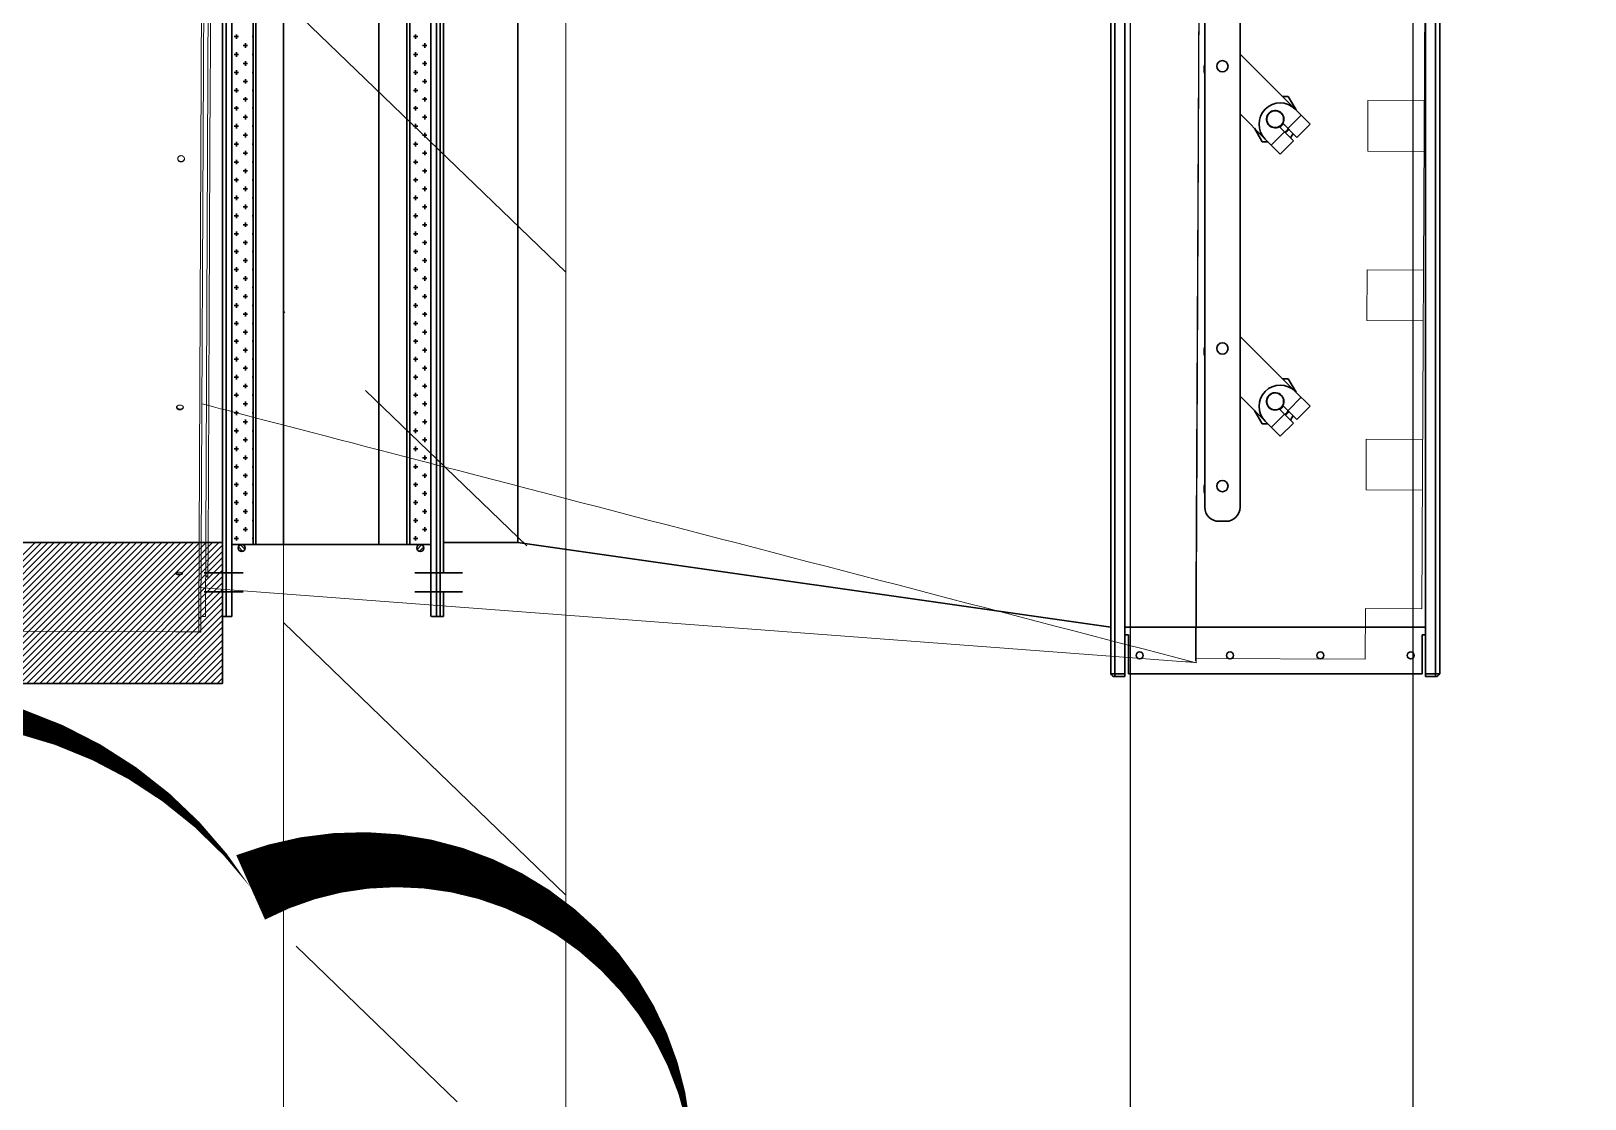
# Model space of a CAD drawing. Header units: millimetres. Extents: x -379292 to 1221486, y 92049 to 447512.
# Drawn here: x -115934 to -114833, y 272990 to 273747 of the extents above; entities that cross this region are included whole.
import ezdxf

# ---------------------------------------------------------------- set-up
doc = ezdxf.new("R2010")
doc.units = ezdxf.units.MM
doc.linetypes.add('CENTER', pattern=[2, 1.25, -0.25, 0.25, -0.25])
for name, color, linetype in [('05_REV', 5, 'Continuous'), ('05_WALL', 3, 'Continuous'), ('AIRONN ZONLAMA', 4, 'Continuous')]:
    doc.layers.add(name, color=color, linetype=linetype)
for name, color, linetype, lineweight in [('_Systemair', 3, 'Continuous', 30), ('_Systemair Ventilation Equipments', 7, 'Continuous', 30), ('Aironn-DEF', 7, 'Continuous', 0), ('Aironn-THF', 7, 'Continuous', 0), ('E_CT_KA', 4, 'Continuous', 9)]:
    doc.layers.add(name, color=color, linetype=linetype, lineweight=lineweight)
doc.styles.get("Standard").update_dxf_attribs({"font": 'segoeuil.ttf'})

# ---------------------------------------------------------------- blocks, each defined once
blk = doc.blocks.new('GFL 1000')
at = {"layer": '_Systemair Ventilation Equipments'}
for p, q in [((9522.71, 3628.11), (9522.71, 3732.41)), ((9522.96, 3628.11), (9522.96, 3732.41)), ((9517.46, 3630.26), (9517.46, 3730.26)), ((9522.71, 3630.26), (9517.46, 3630.26)), ((9522.71, 3625.01), (9522.71, 3626.76)), ((9522.96, 3625.01), (9522.96, 3626.76)), ((9522.96, 3625.01), (9522.71, 3625.01)), ((9522.96, 3625.01), (9522.71, 3625.01))]:
    blk.add_line(p, q, dxfattribs=at)
at = {"layer": '_Systemair Ventilation Equipments', "linetype": 'CENTER'}
for p, q in [((9522.96, 3628.11), (9522.71, 3628.11)), ((9522.96, 3626.76), (9522.71, 3626.76))]:
    blk.add_line(p, q, dxfattribs=at)
blk = doc.blocks.new('RSA 1000')
at = {"layer": '_Systemair Ventilation Equipments'}
for p, q in [((9623.07, 3740.26), (9623.07, 3620.26)), ((9623.07, 3620.26), (9723.07, 3620.26))]:
    blk.add_line(p, q, dxfattribs=at)
at = {"layer": '_Systemair Ventilation Equipments', "color": 7, "linetype": 'Continuous'}
for p, q in [((9623.07, 3620.26), (9623.07, 3630.26)), ((9623.07, 3630.26), (9723.07, 3630.26))]:
    blk.add_line(p, q, dxfattribs=at)
at = {"layer": '_Systemair Ventilation Equipments', "color": 3, "linetype": 'Continuous'}
for p, q in [((9632.89, 3620.26), (9623.07, 3630.07)), ((9633.34, 3620.26), (9623.34, 3630.26)), ((9633.78, 3620.26), (9623.78, 3630.26)), ((9634.23, 3620.26), (9624.23, 3630.26)), ((9634.68, 3620.26), (9624.68, 3630.26)), ((9635.13, 3620.26), (9625.13, 3630.26)), ((9635.58, 3620.26), (9625.58, 3630.26)), ((9636.03, 3620.26), (9626.03, 3630.26)), ((9636.48, 3620.26), (9626.48, 3630.26)), ((9636.93, 3620.26), (9626.93, 3630.26)), ((9637.38, 3620.26), (9627.38, 3630.26)), ((9637.83, 3620.26), (9627.83, 3630.26)), ((9638.27, 3620.26), (9628.27, 3630.26)), ((9638.72, 3620.26), (9628.72, 3630.26)), ((9639.17, 3620.26), (9629.17, 3630.26)), ((9639.62, 3620.26), (9629.62, 3630.26)), ((9640.07, 3620.26), (9630.07, 3630.26)), ((9640.52, 3620.26), (9630.52, 3630.26)), ((9640.97, 3620.26), (9630.97, 3630.26)), ((9641.42, 3620.26), (9631.42, 3630.26)), ((9641.87, 3620.26), (9631.87, 3630.26)), ((9642.32, 3620.26), (9632.32, 3630.26)), ((9642.76, 3620.26), (9632.76, 3630.26)), ((9643.21, 3620.26), (9633.21, 3630.26)), ((9643.66, 3620.26), (9633.66, 3630.26)), ((9644.11, 3620.26), (9634.11, 3630.26)), ((9644.56, 3620.26), (9634.56, 3630.26)), ((9645.01, 3620.26), (9635.01, 3630.26)), ((9645.46, 3620.26), (9635.46, 3630.26)), ((9645.91, 3620.26), (9635.91, 3630.26)), ((9646.36, 3620.26), (9636.36, 3630.26)), ((9632.44, 3620.26), (9623.07, 3629.62)), ((9631.99, 3620.26), (9623.07, 3629.18)), ((9631.54, 3620.26), (9623.07, 3628.73)), ((9631.09, 3620.26), (9623.07, 3628.28)), ((9630.64, 3620.26), (9623.07, 3627.83)), ((9630.19, 3620.26), (9623.07, 3627.38)), ((9629.74, 3620.26), (9623.07, 3626.93)), ((9629.29, 3620.26), (9623.07, 3626.48)), ((9628.85, 3620.26), (9623.07, 3626.03)), ((9628.4, 3620.26), (9623.07, 3625.58)), ((9627.95, 3620.26), (9623.07, 3625.13)), ((9627.5, 3620.26), (9623.07, 3624.69)), ((9627.05, 3620.26), (9623.07, 3624.24)), ((9626.6, 3620.26), (9623.07, 3623.79)), ((9626.15, 3620.26), (9623.07, 3623.34)), ((9625.7, 3620.26), (9623.07, 3622.89)), ((9625.25, 3620.26), (9623.07, 3622.44)), ((9624.8, 3620.26), (9623.07, 3621.99)), ((9624.35, 3620.26), (9623.07, 3621.54)), ((9623.91, 3620.26), (9623.07, 3621.09)), ((9623.46, 3620.26), (9623.07, 3620.64))]:
    blk.add_line(p, q, dxfattribs=at)
blk = doc.blocks.new('EVH 1000')
at = {"layer": '_Systemair Ventilation Equipments'}
for p, q in [((9874.53, 3625.01), (9874.53, 3735.51)), ((9874.78, 3625.01), (9874.78, 3735.51)), ((9875.18, 3735.51), (9875.18, 3625.01)), ((9889.28, 3735.51), (9889.28, 3625.01)), ((9889.68, 3625.01), (9889.68, 3735.51)), ((9889.93, 3625.01), (9889.93, 3735.51)), ((9876.68, 3730.26), (9876.68, 3630.11)), ((9876.88, 3730.26), (9876.88, 3630.11)), ((9878.88, 3730.26), (9878.88, 3630.11)), ((9885.63, 3730.26), (9885.63, 3630.11)), ((9887.58, 3730.26), (9887.58, 3630.11)), ((9887.78, 3730.26), (9887.78, 3630.11)), ((9875.15, 3666.1), (9875.14, 3666.1)), ((9876.42, 3666.1), (9876.1, 3666.1)), ((9876.26, 3666.26), (9876.26, 3665.94)), ((9887.85, 3666.1), (9887.81, 3666.1)), ((9889.12, 3666.1), (9888.8, 3666.1)), ((9888.96, 3666.26), (9888.96, 3665.94)), ((9875.78, 3665.47), (9875.46, 3665.47)), ((9875.62, 3665.63), (9875.62, 3665.31)), ((9876.26, 3664.99), (9876.26, 3664.67)), ((9888.48, 3665.47), (9888.16, 3665.47)), ((9888.32, 3665.63), (9888.32, 3665.31)), ((9888.96, 3664.99), (9888.96, 3664.67)), ((9875.15, 3664.83), (9875.14, 3664.83)), ((9875.78, 3664.2), (9875.46, 3664.2)), ((9875.62, 3664.36), (9875.62, 3664.04)), ((9876.42, 3664.83), (9876.1, 3664.83)), ((9887.85, 3664.83), (9887.81, 3664.83)), ((9888.48, 3664.2), (9888.16, 3664.2)), ((9888.32, 3664.36), (9888.32, 3664.04)), ((9889.12, 3664.83), (9888.8, 3664.83)), ((9875.15, 3663.56), (9875.14, 3663.56)), ((9875.78, 3662.93), (9875.46, 3662.93)), ((9875.62, 3663.09), (9875.62, 3662.77)), ((9876.42, 3663.56), (9876.1, 3663.56)), ((9876.26, 3663.72), (9876.26, 3663.4)), ((9887.85, 3663.56), (9887.81, 3663.56)), ((9888.48, 3662.93), (9888.16, 3662.93)), ((9888.32, 3663.09), (9888.32, 3662.77)), ((9889.12, 3663.56), (9888.8, 3663.56)), ((9888.96, 3663.72), (9888.96, 3663.4)), ((9875.15, 3662.29), (9875.15, 3662.29)), ((9875.78, 3661.66), (9875.46, 3661.66)), ((9875.62, 3661.82), (9875.62, 3661.5)), ((9876.42, 3662.29), (9876.1, 3662.29)), ((9876.26, 3662.45), (9876.26, 3662.13)), ((9887.85, 3662.29), (9887.81, 3662.29)), ((9888.48, 3661.66), (9888.16, 3661.66)), ((9888.32, 3661.82), (9888.32, 3661.5)), ((9889.12, 3662.29), (9888.8, 3662.29)), ((9888.96, 3662.45), (9888.96, 3662.13)), ((9875.62, 3660.55), (9875.62, 3660.23)), ((9876.42, 3661.02), (9876.1, 3661.02)), ((9876.26, 3661.18), (9876.26, 3660.86)), ((9887.85, 3661.02), (9887.81, 3661.02)), ((9888.32, 3660.55), (9888.32, 3660.23)), ((9889.12, 3661.02), (9888.8, 3661.02)), ((9888.96, 3661.18), (9888.96, 3660.86)), ((9875.78, 3660.39), (9875.46, 3660.39)), ((9876.42, 3659.75), (9876.1, 3659.75)), ((9876.26, 3659.91), (9876.26, 3659.59)), ((9887.85, 3659.75), (9887.81, 3659.75)), ((9888.48, 3660.39), (9888.16, 3660.39)), ((9889.12, 3659.75), (9888.8, 3659.75)), ((9888.96, 3659.91), (9888.96, 3659.59)), ((9875.78, 3659.12), (9875.46, 3659.12)), ((9875.62, 3659.28), (9875.62, 3658.96)), ((9876.42, 3658.48), (9876.1, 3658.48)), ((9876.26, 3658.64), (9876.26, 3658.32)), ((9887.85, 3658.48), (9887.81, 3658.48)), ((9888.48, 3659.12), (9888.16, 3659.12)), ((9888.32, 3659.28), (9888.32, 3658.96)), ((9889.12, 3658.48), (9888.8, 3658.48)), ((9888.96, 3658.64), (9888.96, 3658.32)), ((9875.78, 3657.85), (9875.46, 3657.85)), ((9875.62, 3658.01), (9875.62, 3657.69)), ((9876.26, 3657.37), (9876.26, 3657.05)), ((9888.48, 3657.85), (9888.16, 3657.85)), ((9888.32, 3658.01), (9888.32, 3657.69)), ((9888.96, 3657.37), (9888.96, 3657.05)), ((9875.78, 3656.58), (9875.46, 3656.58)), ((9875.62, 3656.74), (9875.62, 3656.42)), ((9876.42, 3657.21), (9876.1, 3657.21)), ((9887.85, 3657.21), (9887.8, 3657.21)), ((9888.48, 3656.58), (9888.16, 3656.58)), ((9888.32, 3656.74), (9888.32, 3656.42)), ((9889.12, 3657.21), (9888.8, 3657.21)), ((9875.78, 3655.31), (9875.46, 3655.31)), ((9875.62, 3655.47), (9875.62, 3655.15)), ((9876.42, 3655.94), (9876.1, 3655.94)), ((9876.26, 3656.1), (9876.26, 3655.78)), ((9887.85, 3655.94), (9887.8, 3655.94)), ((9888.48, 3655.31), (9888.16, 3655.31)), ((9888.32, 3655.47), (9888.32, 3655.15)), ((9889.12, 3655.94), (9888.8, 3655.94)), ((9888.96, 3656.1), (9888.96, 3655.78)), ((9875.78, 3654.04), (9875.46, 3654.04)), ((9875.62, 3654.2), (9875.62, 3653.88)), ((9876.42, 3654.67), (9876.1, 3654.67)), ((9876.26, 3654.83), (9876.26, 3654.51)), ((9887.85, 3654.67), (9887.8, 3654.67)), ((9888.48, 3654.04), (9888.16, 3654.04)), ((9888.32, 3654.2), (9888.32, 3653.88)), ((9889.12, 3654.67), (9888.8, 3654.67)), ((9888.96, 3654.83), (9888.96, 3654.51)), ((9875.62, 3652.93), (9875.62, 3652.61)), ((9876.42, 3653.4), (9876.1, 3653.4)), ((9876.26, 3653.56), (9876.26, 3653.24)), ((9887.85, 3653.4), (9887.8, 3653.4)), ((9888.32, 3652.93), (9888.32, 3652.61)), ((9889.12, 3653.4), (9888.8, 3653.4)), ((9888.96, 3653.56), (9888.96, 3653.24)), ((9875.78, 3652.77), (9875.46, 3652.77)), ((9876.42, 3652.13), (9876.1, 3652.13)), ((9876.26, 3652.29), (9876.26, 3651.97)), ((9887.85, 3652.13), (9887.8, 3652.13)), ((9888.48, 3652.77), (9888.16, 3652.77)), ((9889.12, 3652.13), (9888.8, 3652.13)), ((9888.96, 3652.29), (9888.96, 3651.97)), ((9875.78, 3651.5), (9875.46, 3651.5)), ((9875.62, 3651.66), (9875.62, 3651.34)), ((9876.42, 3650.86), (9876.1, 3650.86)), ((9876.26, 3651.02), (9876.26, 3650.7)), ((9887.85, 3650.86), (9887.8, 3650.86)), ((9888.48, 3651.5), (9888.16, 3651.5)), ((9888.32, 3651.66), (9888.32, 3651.34)), ((9889.12, 3650.86), (9888.8, 3650.86)), ((9888.96, 3651.02), (9888.96, 3650.7)), ((9875.78, 3650.23), (9875.46, 3650.23)), ((9875.62, 3650.39), (9875.62, 3650.07)), ((9876.42, 3649.59), (9876.1, 3649.59)), ((9876.26, 3649.75), (9876.26, 3649.43)), ((9887.85, 3649.59), (9887.8, 3649.59)), ((9888.48, 3650.23), (9888.16, 3650.23)), ((9888.32, 3650.39), (9888.32, 3650.07)), ((9889.12, 3649.59), (9888.8, 3649.59)), ((9888.96, 3649.75), (9888.96, 3649.43)), ((9875.78, 3648.96), (9875.46, 3648.96)), ((9875.62, 3649.12), (9875.62, 3648.8)), ((9876.26, 3648.48), (9876.26, 3648.16)), ((9888.48, 3648.96), (9888.16, 3648.96)), ((9888.32, 3649.12), (9888.32, 3648.8)), ((9888.96, 3648.48), (9888.96, 3648.16)), ((9875.78, 3647.69), (9875.46, 3647.69)), ((9875.62, 3647.85), (9875.62, 3647.53)), ((9876.42, 3648.32), (9876.1, 3648.32)), ((9887.85, 3648.32), (9887.8, 3648.32)), ((9888.48, 3647.69), (9888.16, 3647.69)), ((9888.32, 3647.85), (9888.32, 3647.53)), ((9889.12, 3648.32), (9888.8, 3648.32)), ((9875.78, 3646.42), (9875.46, 3646.42)), ((9875.62, 3646.58), (9875.62, 3646.26)), ((9876.42, 3647.05), (9876.1, 3647.05)), ((9876.26, 3647.21), (9876.26, 3646.89)), ((9887.85, 3647.05), (9887.79, 3647.05)), ((9888.48, 3646.42), (9888.16, 3646.42)), ((9888.32, 3646.58), (9888.32, 3646.26)), ((9889.12, 3647.05), (9888.8, 3647.05)), ((9888.96, 3647.21), (9888.96, 3646.89)), ((9875.78, 3645.15), (9875.46, 3645.15)), ((9875.62, 3645.31), (9875.62, 3644.99)), ((9876.42, 3645.78), (9876.1, 3645.78)), ((9876.26, 3645.94), (9876.26, 3645.62)), ((9887.85, 3645.78), (9887.79, 3645.78)), ((9888.48, 3645.15), (9888.16, 3645.15)), ((9888.32, 3645.31), (9888.32, 3644.99)), ((9889.12, 3645.78), (9888.8, 3645.78)), ((9888.96, 3645.94), (9888.96, 3645.62)), ((9875.62, 3644.04), (9875.62, 3643.72)), ((9876.42, 3644.51), (9876.1, 3644.51)), ((9876.26, 3644.67), (9876.26, 3644.35)), ((9887.85, 3644.51), (9887.79, 3644.51)), ((9888.32, 3644.04), (9888.32, 3643.72)), ((9889.12, 3644.51), (9888.8, 3644.51)), ((9888.96, 3644.67), (9888.96, 3644.35)), ((9875.78, 3643.88), (9875.46, 3643.88)), ((9876.42, 3643.24), (9876.1, 3643.24)), ((9876.26, 3643.4), (9876.26, 3643.08)), ((9887.85, 3643.24), (9887.79, 3643.24)), ((9888.48, 3643.88), (9888.16, 3643.88)), ((9889.12, 3643.24), (9888.8, 3643.24)), ((9888.96, 3643.4), (9888.96, 3643.08)), ((9875.78, 3642.61), (9875.46, 3642.61)), ((9875.62, 3642.77), (9875.62, 3642.45)), ((9876.42, 3641.97), (9876.1, 3641.97)), ((9876.26, 3642.13), (9876.26, 3641.81)), ((9887.85, 3641.97), (9887.79, 3641.97)), ((9888.48, 3642.61), (9888.16, 3642.61)), ((9888.32, 3642.77), (9888.32, 3642.45)), ((9889.12, 3641.97), (9888.8, 3641.97)), ((9888.96, 3642.13), (9888.96, 3641.81)), ((9875.78, 3641.34), (9875.46, 3641.34)), ((9875.62, 3641.5), (9875.62, 3641.18)), ((9876.26, 3640.86), (9876.26, 3640.54)), ((9888.48, 3641.34), (9888.16, 3641.34)), ((9888.32, 3641.5), (9888.32, 3641.18)), ((9888.96, 3640.86), (9888.96, 3640.54)), ((9875.78, 3640.07), (9875.46, 3640.07)), ((9875.62, 3640.23), (9875.62, 3639.91)), ((9876.42, 3640.7), (9876.1, 3640.7)), ((9887.85, 3640.7), (9887.79, 3640.7)), ((9888.48, 3640.07), (9888.16, 3640.07)), ((9888.32, 3640.23), (9888.32, 3639.91)), ((9889.12, 3640.7), (9888.8, 3640.7)), ((9875.78, 3638.8), (9875.46, 3638.8)), ((9875.62, 3638.96), (9875.62, 3638.64)), ((9876.42, 3639.43), (9876.1, 3639.43)), ((9876.26, 3639.59), (9876.26, 3639.27)), ((9887.85, 3639.43), (9887.79, 3639.43)), ((9888.48, 3638.8), (9888.16, 3638.8)), ((9888.32, 3638.96), (9888.32, 3638.64)), ((9889.12, 3639.43), (9888.8, 3639.43)), ((9888.96, 3639.59), (9888.96, 3639.27)), ((9875.78, 3637.53), (9875.46, 3637.53)), ((9875.62, 3637.69), (9875.62, 3637.37)), ((9876.42, 3638.16), (9876.1, 3638.16)), ((9876.26, 3638.32), (9876.26, 3638)), ((9887.85, 3638.16), (9887.79, 3638.16)), ((9888.48, 3637.53), (9888.16, 3637.53)), ((9888.32, 3637.69), (9888.32, 3637.37)), ((9889.12, 3638.16), (9888.8, 3638.16)), ((9888.96, 3638.32), (9888.96, 3638)), ((9875.62, 3636.42), (9875.62, 3636.1)), ((9876.42, 3636.89), (9876.1, 3636.89)), ((9876.26, 3637.05), (9876.26, 3636.73)), ((9887.85, 3636.89), (9887.78, 3636.89)), ((9888.32, 3636.42), (9888.32, 3636.1)), ((9889.12, 3636.89), (9888.8, 3636.89)), ((9888.96, 3637.05), (9888.96, 3636.73)), ((9875.78, 3636.26), (9875.46, 3636.26)), ((9876.42, 3635.62), (9876.1, 3635.62)), ((9876.26, 3635.78), (9876.26, 3635.46)), ((9887.85, 3635.62), (9887.78, 3635.62)), ((9888.48, 3636.26), (9888.16, 3636.26)), ((9889.12, 3635.62), (9888.8, 3635.62)), ((9888.96, 3635.78), (9888.96, 3635.46)), ((9875.78, 3634.99), (9875.46, 3634.99)), ((9875.62, 3635.15), (9875.62, 3634.83)), ((9876.42, 3634.35), (9876.1, 3634.35)), ((9876.26, 3634.51), (9876.26, 3634.19)), ((9887.85, 3634.35), (9887.78, 3634.35)), ((9888.48, 3634.99), (9888.16, 3634.99)), ((9888.32, 3635.15), (9888.32, 3634.83)), ((9889.12, 3634.35), (9888.8, 3634.35)), ((9888.96, 3634.51), (9888.96, 3634.19)), ((9875.78, 3633.72), (9875.46, 3633.72)), ((9875.62, 3633.88), (9875.62, 3633.56)), ((9876.42, 3633.08), (9876.1, 3633.08)), ((9876.26, 3633.24), (9876.26, 3632.92)), ((9887.85, 3633.08), (9887.78, 3633.08)), ((9888.48, 3633.72), (9888.16, 3633.72)), ((9888.32, 3633.88), (9888.32, 3633.56)), ((9889.12, 3633.08), (9888.8, 3633.08)), ((9888.96, 3633.24), (9888.96, 3632.92)), ((9875.78, 3632.45), (9875.46, 3632.45)), ((9875.62, 3632.61), (9875.62, 3632.29)), ((9876.26, 3631.97), (9876.26, 3631.65)), ((9888.48, 3632.45), (9888.16, 3632.45)), ((9888.32, 3632.61), (9888.32, 3632.29)), ((9888.96, 3631.97), (9888.96, 3631.65)), ((9875.78, 3631.18), (9875.46, 3631.18)), ((9875.62, 3631.34), (9875.62, 3631.02)), ((9876.42, 3631.81), (9876.1, 3631.81)), ((9887.85, 3631.81), (9887.78, 3631.81)), ((9888.48, 3631.18), (9888.16, 3631.18)), ((9888.32, 3631.34), (9888.32, 3631.02)), ((9889.12, 3631.81), (9888.8, 3631.81)), ((9875.18, 3630.11), (9889.28, 3630.11)), ((9875.18, 3630.11), (9876.63, 3630.11)), ((9876.02, 3629.62), (9875.69, 3629.95)), ((9876.16, 3629.76), (9875.84, 3630.09)), ((9876.42, 3630.54), (9876.1, 3630.54)), ((9876.26, 3630.7), (9876.26, 3630.38)), ((9887.85, 3630.54), (9887.78, 3630.54)), ((9888.34, 3629.76), (9888.67, 3630.09)), ((9888.49, 3629.62), (9888.81, 3629.95)), ((9889.12, 3630.54), (9888.8, 3630.54)), ((9888.96, 3630.7), (9888.96, 3630.38)), ((9872.95, 3628.11), (9876.32, 3628.11)), ((9888.48, 3628.11), (9891.25, 3628.11)), ((9872.95, 3626.76), (9876.32, 3626.76)), ((9888.48, 3626.76), (9891.25, 3626.76)), ((9875.13, 3625.01), (9874.53, 3625.01)), ((9889.28, 3625.01), (9889.93, 3625.01))]:
    blk.add_line(p, q, dxfattribs=at)
for centre in [(9875.93, 3629.86), (9888.58, 3629.86)]:
    blk.add_circle(centre, 0.25, dxfattribs=at)
blk = doc.blocks.new('GDD 1000')
at = {"layer": '_Systemair Ventilation Equipments', "color": 1, "linetype": 'Continuous'}
for p, q in [((9687.64, 1438.18), (9687.64, 1319.33)), ((9687.94, 1438.18), (9687.94, 1319.33)), ((9688.64, 1438.18), (9688.64, 1319.33)), ((9709.94, 1438.18), (9709.94, 1319.33)), ((9710.64, 1438.18), (9710.64, 1319.33)), ((9710.94, 1438.18), (9710.94, 1319.33)), ((9701.78, 1430.13), (9701.78, 1331.13)), ((9704.28, 1331.13), (9704.28, 1430.13)), ((9701.76, 1363.23), (9697.87, 1359.34)), ((9696.81, 1358.28), (9697.87, 1359.34)), ((9698.36, 1360.23), (9697.81, 1359.28)), ((9698.76, 1360.23), (9698.36, 1360.23)), ((9696.81, 1358.28), (9697.75, 1357.34)), ((9697.45, 1358.92), (9698.38, 1357.98)), ((9697.75, 1357.34), (9698.75, 1358.34)), ((9699.99, 1357.22), (9701.78, 1359.01)), ((9698, 1357.09), (9698.99, 1358.09)), ((9698, 1357.09), (9698.93, 1356.16)), ((9698.02, 1357.62), (9698.2, 1357.31)), ((9698.63, 1357.73), (9699.57, 1356.79)), ((9698.93, 1356.16), (9699.99, 1357.22)), ((9699.81, 1357.03), (9700.21, 1357.03)), ((9700.21, 1357.03), (9700.76, 1357.99)), ((9701.76, 1343.23), (9697.87, 1339.34)), ((9698.36, 1340.23), (9697.81, 1339.28)), ((9698.76, 1340.23), (9698.36, 1340.23)), ((9696.81, 1338.28), (9697.87, 1339.34)), ((9697.45, 1338.92), (9698.38, 1337.98)), ((9697.75, 1337.34), (9698.75, 1338.34)), ((9699.99, 1337.22), (9701.78, 1339.01)), ((9696.81, 1338.28), (9697.75, 1337.34)), ((9698, 1337.09), (9698.99, 1338.09)), ((9698.02, 1337.62), (9698.2, 1337.31)), ((9698.63, 1337.73), (9699.57, 1336.79)), ((9698.93, 1336.16), (9699.99, 1337.22)), ((9700.21, 1337.03), (9700.76, 1337.99)), ((9698, 1337.09), (9698.93, 1336.16)), ((9699.81, 1337.03), (9700.21, 1337.03)), ((9702.78, 1330.13), (9703.28, 1330.13)), ((9709.94, 1322.63), (9688.64, 1322.63)), ((9688.64, 1322.09), (9688.89, 1322.09)), ((9688.89, 1319.33), (9688.89, 1322.09)), ((9709.94, 1322.09), (9709.69, 1322.09)), ((9709.69, 1319.33), (9709.69, 1322.09)), ((9687.64, 1319.33), (9688.64, 1319.33)), ((9687.94, 1319.13), (9687.94, 1319.33)), ((9687.94, 1319.13), (9688.64, 1319.13)), ((9688.64, 1319.13), (9688.64, 1319.33)), ((9688.89, 1319.33), (9709.69, 1319.33)), ((9709.94, 1319.33), (9710.94, 1319.33)), ((9709.94, 1319.13), (9709.94, 1319.33)), ((9709.94, 1319.13), (9710.64, 1319.13)), ((9710.64, 1319.13), (9710.64, 1319.33))]:
    blk.add_line(p, q, dxfattribs=at)
for centre, radius in [((9703.03, 1362.38), 0.4), ((9699.29, 1358.63), 0.6), ((9703.03, 1342.38), 0.4), ((9699.29, 1338.63), 0.6), ((9703.03, 1332.63), 0.4), ((9689.69, 1320.63), 0.25), ((9696.09, 1320.63), 0.25), ((9702.49, 1320.63), 0.25), ((9708.89, 1320.63), 0.25)]:
    blk.add_circle(centre, radius, dxfattribs=at)
for centre, radius, start, end in [((9702.82, 1362.17), 1.5, 133.8159, 135), ((9702.82, 1362.17), 1.5, 347.1742, 12.816), ((9698.93, 1358.28), 1.5, 315, 135), ((9699.29, 1358.63), 0.615, 241.5321, 208.4679), ((9699.29, 1358.63), 0.65, 209.3769, 240.6232), ((9699.29, 1358.63), 1.2, 216.6085, 233.3915), ((9699.29, 1358.63), 1.15, 216.2379, 233.7561), ((9702.82, 1342.17), 1.5, 133.8159, 135), ((9702.82, 1342.17), 1.5, 347.1742, 12.816), ((9698.93, 1338.28), 1.5, 315, 135), ((9699.29, 1338.63), 0.615, 241.5321, 208.4679), ((9699.29, 1338.63), 0.65, 209.3769, 240.6232), ((9699.29, 1338.63), 1.2, 216.6085, 233.3915), ((9699.29, 1338.63), 1.15, 216.2379, 233.7561), ((9702.82, 1332.42), 1.5, 133.8159, 135), ((9702.82, 1332.42), 1.5, 347.1742, 12.816), ((9702.78, 1331.13), 1, 180, 270), ((9703.28, 1331.13), 1, 270, 0), ((9687.94, 1319.43), 0.3, 199.2975, 270), ((9710.64, 1319.43), 0.3, 270, 340.7025)]:
    blk.add_arc(centre, radius, start, end, dxfattribs=at)
blk = doc.blocks.new('RED 1000')
at = {"layer": '_Systemair Ventilation Equipments', "color": 2}
for p, q in [((9805.33, 1434.63), (9805.33, 1322.63)), ((9847.33, 1428.63), (9847.33, 1328.63)), ((9847.33, 1328.63), (9805.33, 1322.63))]:
    blk.add_line(p, q, dxfattribs=at)
blk = doc.blocks.new('wdsdfgf')
at = {"layer": '_Systemair Ventilation Equipments', "xscale": 10, "yscale": 10, "zscale": 10}
for name, p in [('GDD 1000', (-31.6, 1534.8)), ('RSA 1000', (1476.1, -21481.4)), ('RED 1000', (-975.6, 1534.8)), ('GFL 1000', (2323.2, -21481.4)), ('EVH 1000', (-1192.5, -21481.4))]:
    blk.add_blockref(name, p, dxfattribs=at)
blk = doc.blocks.new('OtoParkBodrumKatMimari')
at = {"layer": '05_REV'}
blk.add_lwpolyline([(126912.7, 170109.9, 0, 50, 0.520567), (127412.7, 170109.9, 0, 50, 0.520567), (127912.7, 170109.9, 0, 50, 0.520567), (128412.7, 170109.9, 0, 50, 0.520567), (128912.7, 170109.9, 0, 50, 0.520567), (129412.7, 170109.9, 0, 50, 0.520567), (129912.7, 170109.9, 0, 50, 0.520567), (130412.7, 170109.9, 0, 50, 0.520567), (130889.1, 170133.5, 0, 50, 0.520567), (130889.1, 170633.5, 0, 50, 0.520567), (130889.1, 171133.5, 0, 50, 0.520567), (130889.1, 171633.5, 0, 50, 0.520567), (130889.1, 172133.5, 0, 50, 0.520567), (130576.7, 172321, 0, 50, 0.520567), (130076.7, 172321, 0, 50, 0.520567), (129576.7, 172321, 0, 50, 0.520567), (129076.7, 172321, 0, 50, 0.520567), (128576.7, 172321, 0, 50, 0.520567), (128076.7, 172321, 0, 50, 0.520567), (127576.7, 172321, 0, 50, 0.520567), (127076.7, 172321, 0, 50, 0.520567)], format="xyseb", dxfattribs=at)
at = {"layer": '05_WALL', "color": 8, "ltscale": 25}
for points in [[(135300, 170800), (127100, 170800), (127100, 171000), (131200, 171000), (131200, 177300)], [(131400, 177300), (131400, 171000), (135300, 171000)]]:
    blk.add_lwpolyline(points, dxfattribs=at)
at = {"layer": '_Systemair', "color": 7, "xscale": -1}
blk.add_blockref('wdsdfgf', (228263.7, 157744.3), dxfattribs=at)
blk = doc.blocks.new('*U723')
h = blk.add_hatch()
h.set_pattern_fill('ANSI33', color=0, scale=50, angle=1, style=0)
h.paths.add_polyline_path([(-7451.3, 200), (601.6, 200), (601.6, 0), (-7451.3, 0)])
at = {"color": 0}
blk.add_lwpolyline([(-7451.3, 200), (601.6, 200), (601.6, 0), (-7451.3, 0)], close=True, dxfattribs=at)
at = {"ltscale": 25, "flags": 1}
for tag, p in [('YUKSEKLIK', (-228.6, -148.7)), ('KALINLIK', (-228.6, -213.3))]:
    blk.add_attdef(tag, p, '', height=50, dxfattribs=at)
blk = doc.blocks.new('TF1000-2')
at = {"layer": 'Aironn-THF', "color": 2, "linetype": 'Continuous', "lineweight": 15}
for p, q in [((19519.7, 4564.42), (19632.05, 4564.38)), ((19519.71, 4564.42), (19632.04, 4564.38)), ((19632.05, 4564.38), (19632.04, 4564.33)), ((19627, 4493.73), (19631.99, 4563.63))]:
    blk.add_line(p, q, dxfattribs=at)
at = {"layer": 'Aironn-THF', "color": 7, "linetype": 'Continuous', "lineweight": 15}
for p, q in [((19629.05, 4494.21), (19522.64, 4494.25)), ((19565.25, 4493.92), (19629.13, 4493.89)), ((19565.25, 4493.76), (19629.13, 4493.73)), ((19626.17, 4494.37), (19626.17, 4494.37)), ((19629.05, 4493.89), (19629.05, 4494.21)), ((19629.13, 4493.73), (19629.13, 4493.89)), ((19629.13, 4493.89), (19630.17, 4493.89)), ((19629.13, 4493.73), (19630.17, 4493.73)), ((19630.16, 4492.57), (19630.16, 4493.73)), ((19630.17, 4493.73), (19630.17, 4493.89)), ((19630.16, 4492.57), (19630.16, 4492.57)), ((19630.12, 4395.52), (19630.16, 4492.09)), ((19630.16, 4492.09), (19630.16, 4492.09))]:
    blk.add_line(p, q, dxfattribs=at)
blk.add_arc((19626.33, 4494.37), 0.16, 179.9795, 269.9795, dxfattribs=at)
at = {"layer": 'Aironn-THF', "color": 2, "linetype": 'Continuous', "lineweight": 15}
for points, knots in [([(19613.99, 4493.9), (19614.97, 4497.71), (19621.79, 4524.39), (19628.63, 4551.05), (19632.05, 4564.38)], [0, 0, 0, 0, 0.5, 1, 1, 1, 1]), ([(19631.99, 4563.63), (19631.99, 4563.75), (19631.99, 4563.99), (19632.02, 4564.22), (19632.04, 4564.33)], [0, 0, 0, 0, 0.505354, 1, 1, 1, 1])]:
    blk.add_open_spline(points, degree=3, knots=knots, dxfattribs=at)
at = {"layer": 'Aironn-THF', "color": 7, "linetype": 'Continuous', "lineweight": 15}
for points, knots in [([(19611.55, 4494.38), (19611.05, 4494.38), (19610.05, 4494.38), (19608.47, 4494.38), (19606.83, 4494.38), (19605.13, 4494.38), (19603.36, 4494.38), (19601.52, 4494.38), (19599.63, 4494.38), (19597.72, 4494.38), (19595.79, 4494.38), (19593.84, 4494.38), (19591.86, 4494.39), (19589.83, 4494.39), (19587.76, 4494.39), (19585.65, 4494.39), (19583.52, 4494.39), (19581.4, 4494.39), (19579.28, 4494.39), (19577.18, 4494.39), (19575.08, 4494.39), (19572.97, 4494.39), (19570.83, 4494.39), (19568.69, 4494.39), (19566.55, 4494.39), (19564.46, 4494.4), (19562.4, 4494.4), (19560.39, 4494.4), (19558.41, 4494.4), (19556.43, 4494.4), (19554.47, 4494.4), (19552.54, 4494.4), (19550.64, 4494.4), (19548.78, 4494.4), (19546.94, 4494.4), (19545.15, 4494.4), (19543.41, 4494.4), (19541.73, 4494.4), (19540.67, 4494.4), (19540.14, 4494.4)], [0, 0, 0, 0, 0.02649, 0.053002, 0.079515, 0.106004, 0.133263, 0.160546, 0.18783, 0.215088, 0.241578, 0.268091, 0.294604, 0.321094, 0.348355, 0.37564, 0.402926, 0.430187, 0.456653, 0.483142, 0.509631, 0.536097, 0.563332, 0.590593, 0.617853, 0.645088, 0.671542, 0.698019, 0.724496, 0.75095, 0.778171, 0.805417, 0.832664, 0.859885, 0.887881, 0.915917, 0.943967, 0.972004, 1, 1, 1, 1]), ([(19626.32, 4494.37), (19626.33, 4494.37), (19626.34, 4494.37), (19626.26, 4494.37), (19626.1, 4494.37), (19625.84, 4494.37), (19625.49, 4494.37), (19625.05, 4494.37), (19624.53, 4494.37), (19623.93, 4494.37), (19623.24, 4494.37), (19622.47, 4494.37), (19621.61, 4494.38), (19620.65, 4494.38), (19619.61, 4494.38), (19618.55, 4494.38), (19617.48, 4494.38), (19616.41, 4494.38), (19615.28, 4494.38), (19614.1, 4494.38), (19612.86, 4494.38), (19611.99, 4494.38), (19611.55, 4494.38)], [0, 0, 0, 0, 0.019259, 0.072191, 0.126661, 0.181181, 0.235701, 0.290172, 0.34308, 0.396033, 0.448987, 0.501895, 0.556337, 0.610828, 0.66532, 0.719762, 0.766181, 0.812614, 0.859033, 0.906017, 0.953016, 1, 1, 1, 1]), ([(19596.63, 4492.58), (19596.6, 4492.58), (19596.54, 4492.57), (19596.47, 4492.52), (19596.42, 4492.44), (19596.41, 4492.37), (19596.41, 4492.32), (19596.42, 4492.28), (19596.43, 4492.23), (19596.47, 4492.18), (19596.51, 4492.14), (19596.56, 4492.11), (19596.61, 4492.11), (19596.63, 4492.1)], [0, 0, 0, 0, 0.124805, 0.249609, 0.374414, 0.499219, 0.52993, 0.581946, 0.655209, 0.749637, 0.825128, 0.892091, 1, 1, 1, 1]), ([(19596.83, 4492.34), (19596.83, 4492.37), (19596.82, 4492.42), (19596.78, 4492.5), (19596.73, 4492.55), (19596.66, 4492.58), (19596.62, 4492.58), (19596.61, 4492.58)], [0, 0, 0, 0, 0.214743, 0.429487, 0.644232, 0.858977, 1, 1, 1, 1]), ([(19596.63, 4492.1), (19596.66, 4492.11), (19596.72, 4492.11), (19596.79, 4492.17), (19596.83, 4492.24), (19596.85, 4492.29), (19596.85, 4492.32), (19596.85, 4492.33), (19596.85, 4492.34), (19596.85, 4492.34), (19596.85, 4492.34), (19596.85, 4492.34), (19596.85, 4492.34), (19596.85, 4492.34), (19596.85, 4492.35), (19596.85, 4492.37), (19596.84, 4492.41), (19596.83, 4492.46), (19596.79, 4492.51), (19596.75, 4492.55), (19596.7, 4492.58), (19596.66, 4492.58), (19596.63, 4492.58)], [0, 0, 0, 0, 0.124746, 0.249492, 0.374238, 0.436913, 0.468289, 0.483981, 0.491828, 0.495752, 0.497713, 0.498694, 0.499185, 0.49943, 0.499508, 0.530298, 0.582378, 0.65569, 0.750104, 0.82543, 0.89226, 1, 1, 1, 1]), ([(19614.25, 4492.58), (19614.23, 4492.57), (19614.18, 4492.57), (19614.13, 4492.51), (19614.09, 4492.43), (19614.08, 4492.36), (19614.08, 4492.31), (19614.09, 4492.27), (19614.1, 4492.22), (19614.13, 4492.17), (19614.16, 4492.13), (19614.2, 4492.1), (19614.23, 4492.1), (19614.25, 4492.1)], [0, 0, 0, 0, 0.124805, 0.249609, 0.374414, 0.499219, 0.52993, 0.581946, 0.655209, 0.749637, 0.825128, 0.892091, 1, 1, 1, 1]), ([(19614.37, 4492.34), (19614.37, 4492.36), (19614.37, 4492.42), (19614.34, 4492.49), (19614.3, 4492.54), (19614.25, 4492.57), (19614.22, 4492.57), (19614.2, 4492.57)], [0, 0, 0, 0, 0.214743, 0.429487, 0.644232, 0.858977, 1, 1, 1, 1]), ([(19614.25, 4492.1), (19614.27, 4492.1), (19614.32, 4492.11), (19614.37, 4492.16), (19614.4, 4492.23), (19614.42, 4492.28), (19614.42, 4492.31), (19614.42, 4492.32), (19614.42, 4492.33), (19614.42, 4492.33), (19614.42, 4492.34), (19614.42, 4492.34), (19614.42, 4492.34), (19614.42, 4492.34), (19614.42, 4492.35), (19614.42, 4492.37), (19614.41, 4492.4), (19614.4, 4492.46), (19614.37, 4492.51), (19614.34, 4492.54), (19614.3, 4492.57), (19614.27, 4492.57), (19614.25, 4492.58)], [0, 0, 0, 0, 0.124746, 0.249492, 0.374238, 0.436913, 0.468289, 0.483981, 0.491828, 0.495752, 0.497713, 0.498694, 0.499185, 0.49943, 0.499508, 0.530298, 0.582378, 0.65569, 0.750104, 0.82543, 0.89226, 1, 1, 1, 1]), ([(19626.02, 4492.57), (19626.01, 4492.57), (19625.99, 4492.56), (19625.96, 4492.51), (19625.94, 4492.43), (19625.93, 4492.36), (19625.93, 4492.3), (19625.93, 4492.27), (19625.94, 4492.21), (19625.96, 4492.16), (19625.97, 4492.13), (19626, 4492.1), (19626.01, 4492.1), (19626.02, 4492.09)], [0, 0, 0, 0, 0.124805, 0.249609, 0.374414, 0.499219, 0.52993, 0.581946, 0.655209, 0.749637, 0.825128, 0.892091, 1, 1, 1, 1]), ([(19626.02, 4492.09), (19626.03, 4492.1), (19626.06, 4492.1), (19626.09, 4492.16), (19626.11, 4492.23), (19626.11, 4492.28), (19626.11, 4492.31), (19626.11, 4492.32), (19626.11, 4492.33), (19626.11, 4492.33), (19626.11, 4492.33), (19626.11, 4492.33), (19626.11, 4492.33), (19626.11, 4492.33), (19626.11, 4492.34), (19626.11, 4492.36), (19626.11, 4492.4), (19626.1, 4492.45), (19626.09, 4492.5), (19626.07, 4492.54), (19626.05, 4492.57), (19626.03, 4492.57), (19626.02, 4492.57)], [0, 0, 0, 0, 0.124746, 0.249492, 0.374238, 0.436913, 0.468289, 0.483981, 0.491828, 0.495752, 0.497713, 0.498694, 0.499185, 0.49943, 0.499508, 0.530298, 0.582378, 0.65569, 0.750104, 0.82543, 0.89226, 1, 1, 1, 1]), ([(19630.16, 4492.57), (19630.16, 4492.57), (19630.16, 4492.56), (19630.16, 4492.51), (19630.16, 4492.43), (19630.16, 4492.36), (19630.16, 4492.3), (19630.16, 4492.26), (19630.16, 4492.21), (19630.16, 4492.16), (19630.16, 4492.13), (19630.16, 4492.1), (19630.16, 4492.09), (19630.16, 4492.09)], [0, 0, 0, 0, 0.124744, 0.249487, 0.374231, 0.498975, 0.529735, 0.581799, 0.65511, 0.749586, 0.8251, 0.892079, 1, 1, 1, 1]), ([(19596.61, 4492.1), (19596.61, 4492.1), (19596.63, 4492.1), (19596.68, 4492.12), (19596.75, 4492.15), (19596.8, 4492.22), (19596.82, 4492.28), (19596.83, 4492.33), (19596.83, 4492.34)], [0, 0, 0, 0, 0.00679, 0.221493, 0.436196, 0.650901, 0.865606, 1, 1, 1, 1]), ([(19614.2, 4492.1), (19614.21, 4492.1), (19614.22, 4492.09), (19614.26, 4492.11), (19614.31, 4492.15), (19614.35, 4492.21), (19614.37, 4492.28), (19614.37, 4492.32), (19614.37, 4492.34)], [0, 0, 0, 0, 0.00679, 0.221493, 0.436196, 0.650901, 0.865606, 1, 1, 1, 1]), ([(19626.06, 4492.33), (19626.05, 4492.36), (19626.05, 4492.41), (19626.04, 4492.49), (19626.02, 4492.54), (19626, 4492.55), (19625.99, 4492.56)], [0, 0, 0, 0, 0.26856, 0.537121, 0.805682, 1, 1, 1, 1]), ([(19626, 4492.11), (19626, 4492.12), (19626.02, 4492.14), (19626.04, 4492.21), (19626.05, 4492.27), (19626.05, 4492.32), (19626.06, 4492.33)], [0, 0, 0, 0, 0.275507, 0.551404, 0.827303, 1, 1, 1, 1])]:
    blk.add_open_spline(points, degree=3, knots=knots, dxfattribs=at)
blk = doc.blocks.new('weweq')
at = {"layer": 'Aironn-DEF', "color": 7}
blk.add_line((19920.96, 13470.59), (20029.39, 13470.5), dxfattribs=at)
at = {"layer": 'Aironn-DEF', "color": 7, "linetype": 'Continuous', "lineweight": 15}
for p, q in [((19993.38, 13466.53), (19993.38, 13470.53)), ((19996.96, 13466.53), (19996.97, 13470.53)), ((20005.38, 13466.52), (20005.38, 13470.52)), ((20008.96, 13466.52), (20008.97, 13470.52)), ((20017.38, 13466.51), (20017.39, 13470.51)), ((20020.96, 13466.51), (20020.97, 13470.51)), ((20029.38, 13466.5), (20029.39, 13470.5)), ((19993.38, 13466.53), (19996.96, 13466.53)), ((20005.38, 13466.52), (20008.96, 13466.52)), ((20017.38, 13466.51), (20020.96, 13466.51)), ((20029.38, 13466.5), (20032.97, 13466.5)), ((20032.97, 13466.5), (20032.96, 13454.49)), ((19920.78, 13454.59), (20033.12, 13454.49))]:
    blk.add_line(p, q, dxfattribs=at)
blk = doc.blocks.new('jhjhl')
at = {"layer": 'AIRONN ZONLAMA', "color": 0}
blk.add_blockref('weweq', (15600.69, -26.77), dxfattribs=at)
at = {"layer": 'Aironn-DEF', "color": 0}
blk.add_blockref('TF1000-2', (16001.91, 8863.37), dxfattribs=at)

msp = doc.modelspace()

# ---------------------------------------------------------------- block references
at = {"color": 8}
msp.add_blockref('OtoParkBodrumKatMimari', (-246354.8, 100818.8), dxfattribs=at)

# ---------------------------------------------------------------- next in the draw order: block references
at = {"layer": 'AIRONN ZONLAMA', "color": 0, "xscale": 9.999999999999979, "yscale": 9.999999999999979, "zscale": 9.999999999999979, "rotation": 269.763231806499}
msp.add_blockref('jhjhl', (-247912.3, 630190.4), dxfattribs=at)
at = {"layer": 'E_CT_KA', "color": 5, "rotation": 270}
msp.add_blockref('*U723', (-115754.8, 269419.8), dxfattribs=at)

doc.saveas('drawing.dxf')
